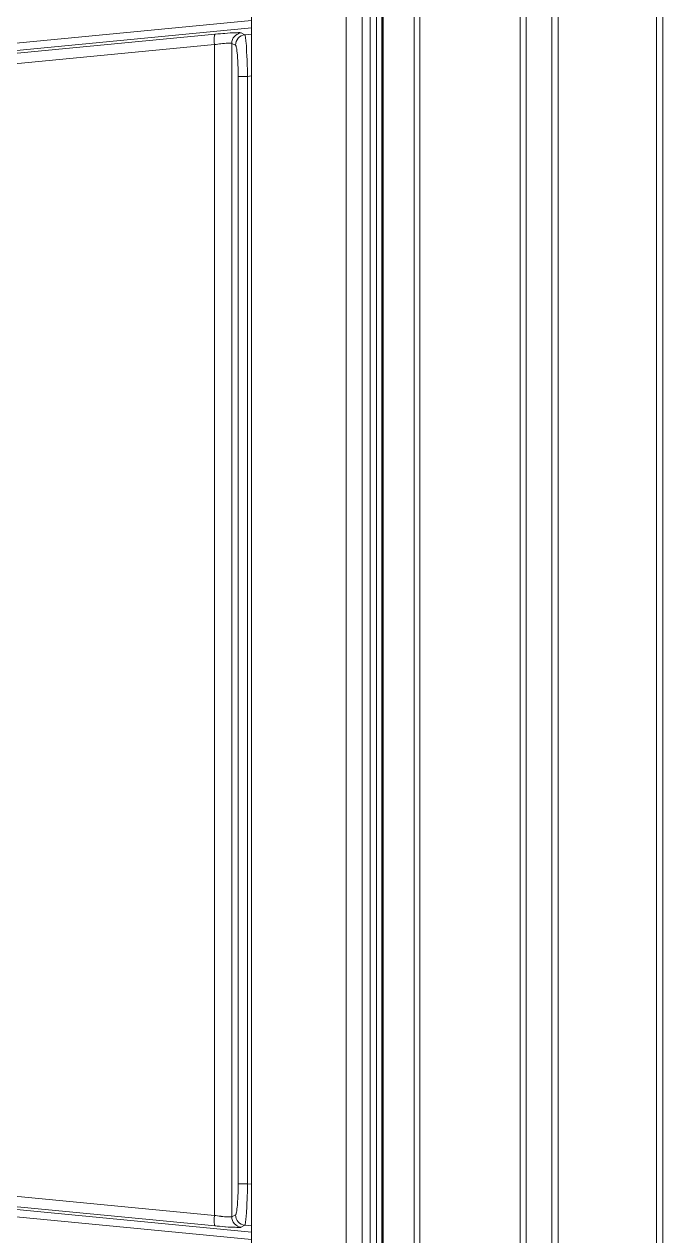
# Model space of a CAD drawing. Header units: millimetres. Extents: x -71336 to -35435, y -26189 to 22712.
# Drawn here: x -63533.5 to -63503.1, y -17385.5 to -17327.9 of the extents above; entities that cross this region are included whole.
import ezdxf

# ---------------------------------------------------------------- set-up
doc = ezdxf.new("R2010")
doc.units = ezdxf.units.MM
doc.layers.add('SC - Equipment', color=7, linetype='Continuous', lineweight=13)

# ---------------------------------------------------------------- blocks, each defined once
blk = doc.blocks.new('SONY FW-49XE8001 - SIDE')
at = {"layer": 'SC - Equipment'}
for points in [[(-50.745, -159.977), (-50.775, -159.944), (-50.805, -159.907), (-50.835, -159.865), (-50.859, -159.827), (-50.887, -159.776), (-50.913, -159.723), (-50.937, -159.666), (-50.959, -159.607), (-50.977, -159.545), (-50.994, -159.479), (-51.008, -159.411), (-51.019, -159.34), (-51.027, -159.267), (-51.032, -159.191), (-51.033, -159.113), (-51.033, -159.111), (-51.033, 472.089, 0.028269)], [(-56.009, 473.589), (-56.009, -160.111, 0.414296), (-55.709, -160.411), (-31.809, -160.411)], [(-43.953, -159.206), (-43.954, -159.211), (-43.009, -159.211, 0.414369), (-42.709, -158.911), (-42.709, 468.447, 0.070482), (-42.721, 468.529), (-44.195, 473.672, 0.335075), (-44.483, 473.889), (-49.233, 473.889)], [(-49.522, -159.977), (-49.491, -159.944), (-49.461, -159.907), (-49.432, -159.865), (-49.408, -159.827), (-49.379, -159.776), (-49.353, -159.723), (-49.329, -159.666), (-49.308, -159.607), (-49.289, -159.545), (-49.272, -159.479), (-49.259, -159.411), (-49.248, -159.34), (-49.24, -159.267), (-49.235, -159.191), (-49.233, -159.113), (-49.233, -159.111), (-49.233, 472.089, -0.028269)], [(-44.283, -160.111), (-44.295, -160.109), (-44.307, -160.105), (-44.318, -160.096), (-44.33, -160.084), (-44.342, -160.067), (-44.356, -160.043), (-44.359, -160.036), (-44.378, -159.994), (-44.393, -159.952), (-44.406, -159.907), (-44.417, -159.857), (-44.424, -159.822), (-44.441, -159.72), (-44.455, -159.616), (-44.467, -159.511), (-44.468, -159.497), (-44.476, -159.392), (-44.48, -159.288), (-44.483, -159.184), (-44.483, -159.111), (-44.45, 472.587, -0.194205)], [(-43.991, -159.397, -0.014598), (-43.982, -159.286, -0.012703), (-43.967, -159.183), (-43.963, -159.165), (-43.957, -159.134), (-43.95, -159.104), (-43.942, -159.074), (-43.932, -159.043), (-43.919, -159.013), (-43.904, -158.982), (-43.902, -158.979), (-43.887, -158.955), (-43.874, -158.938), (-43.861, -158.926), (-43.848, -158.917), (-43.835, -158.913), (-43.822, -158.911), (-42.721, -158.911), (-42.721, 467.881), (-42.721, 467.881), (-43.859, 471.85, 0.020571), (-43.9, 471.977, 0.024263), (-43.945, 472.083)], [(-42.109, 190.732), (-42.409, 190.769), (-42.409, -159.387), (-32.309, -159.211), (-0.12, -157.524, 0.398867), (0.591, -156.775), (0.591, 131.078, 0.198915), (-14.054, 166.433), (-36.313, 188.692, -0.198753), (-36.459, 189.045)], [(-36.459, -33.705), (-36.459, 189.454, 0.378837), (-37.337, 190.446), (-42.109, 191.032), (-42.109, -159.382)], [(-36.459, 23.167), (-10.786, 25.639, 0.386372), (-4.909, 32.109), (-4.909, 72.168, 0.386373), (-10.786, 78.639), (-36.459, 81.111)], [(-35.704, 24.34, -0.380912), (-36.15, 23.844), (-36.157, 23.853), (-36.162, 23.866), (-36.165, 23.883), (-36.167, 23.897), (-36.177, 23.962), (-36.185, 24.019), (-36.194, 24.091), (-36.202, 24.185), (-36.204, 24.206), (-36.208, 24.254), (-36.222, 24.451), (-36.224, 24.487), (-36.236, 24.685), (-36.246, 24.883), (-36.255, 25.081), (-36.26, 25.224), (-36.268, 25.422), (-36.274, 25.621), (-36.279, 25.819), (-36.279, 78.451), (-36.275, 78.594), (-36.269, 78.792), (-36.262, 78.99), (-36.255, 79.188), (-36.253, 79.225), (-36.245, 79.423), (-36.234, 79.621), (-36.222, 79.818), (-36.219, 79.866), (-36.204, 80.064), (-36.202, 80.085), (-36.194, 80.179), (-36.185, 80.251), (-36.177, 80.307), (-36.167, 80.373), (-36.165, 80.386), (-36.162, 80.403), (-36.157, 80.416), (-36.15, 80.426, -0.380912), (-35.704, 79.929)], [(-35.972, 80.515, -0.380463), (-35.526, 80.018), (-35.514, 80.025), (-35.5, 80.029), (-35.483, 80.031), (-35.46, 80.031), (-35.445, 80.03), (-35.37, 80.027), (-35.344, 80.026), (-35.266, 80.023), (-35.187, 80.018), (-35.175, 80.017), (-35.092, 80.008), (-35.009, 79.999), (-34.949, 79.991), (-34.867, 79.981), (-34.785, 79.97), (-34.703, 79.959), (-34.701, 79.99), (-34.697, 80.04), (-34.694, 80.09), (-34.692, 80.141), (-34.692, 80.147), (-34.692, 80.198), (-34.692, 80.248), (-34.695, 80.298), (-34.697, 80.318), (-34.702, 80.363), (-34.711, 80.408), (-34.712, 80.413), (-34.717, 80.43), (-34.723, 80.442), (-34.73, 80.45), (-34.738, 80.455)], [(-35.972, 23.755, 0.380769), (-35.526, 24.252), (-35.514, 24.245), (-35.5, 24.24), (-35.483, 24.238), (-35.46, 24.239), (-35.445, 24.239), (-35.37, 24.243), (-35.344, 24.243), (-35.266, 24.246), (-35.187, 24.252), (-35.104, 24.26), (-35.022, 24.269), (-35.009, 24.271), (-34.927, 24.281), (-34.845, 24.291), (-34.763, 24.302), (-34.703, 24.311), (-34.699, 24.261), (-34.696, 24.21), (-34.693, 24.16), (-34.692, 24.128), (-34.692, 24.077), (-34.692, 24.027), (-34.694, 23.977), (-34.695, 23.971), (-34.697, 23.951), (-34.702, 23.906), (-34.711, 23.862), (-34.712, 23.856), (-34.717, 23.839), (-34.723, 23.827), (-34.73, 23.819), (-34.738, 23.814), (-10.805, 26.119)]]:
    blk.add_lwpolyline(points, format="xyb", dxfattribs=at)
for points in [[(-55.709, -160.411), (-55.709, 473.889)], [(-49.522, 473.389), (-49.522, -159.977), (-50.745, -159.977), (-50.745, 473.389)], [(-44.195, 472.289), (-44.195, -159.111), (-49.233, -159.111)], [(-41.728, -156.382), (-41.728, 186.028)], [(-40.967, -156.382), (-40.967, 186.028), (-41.728, 186.028), (-42.109, 186.075)], [(-42.409, -153.343), (-42.659, -153.343), (-42.659, 182.657), (-42.409, 182.657)], [(-36.459, 80.749), (-10.677, 78.266)], [(-10.677, 26.004), (-36.459, 23.521)], [(-10.677, 78.266), (-10.805, 78.151), (-34.738, 80.455), (-34.861, 80.467), (-34.984, 80.477), (-35.107, 80.488), (-35.198, 80.495), (-35.322, 80.505), (-35.445, 80.514), (-35.475, 80.515), (-35.582, 80.52), (-35.69, 80.522), (-35.766, 80.523), (-35.85, 80.527), (-35.88, 80.528), (-35.91, 80.528), (-35.934, 80.526), (-35.954, 80.522), (-35.972, 80.515), (-36.15, 80.426), (-36.459, 80.457)], [(-35.829, 25.819), (-35.828, 25.669), (-35.826, 25.52), (-35.823, 25.371), (-35.82, 25.264), (-35.813, 25.115), (-35.806, 24.966), (-35.795, 24.817), (-35.793, 24.791), (-35.786, 24.722), (-35.774, 24.608), (-35.773, 24.605), (-35.763, 24.529), (-35.752, 24.469), (-35.742, 24.425), (-35.729, 24.379), (-35.725, 24.367), (-35.719, 24.355), (-35.712, 24.346), (-35.704, 24.34), (-35.526, 24.252), (-35.526, 80.018), (-35.704, 79.929), (-35.712, 79.924), (-35.719, 79.915), (-35.725, 79.902), (-35.729, 79.891), (-35.742, 79.844), (-35.752, 79.801), (-35.763, 79.74), (-35.773, 79.664), (-35.774, 79.662), (-35.786, 79.547), (-35.793, 79.479), (-35.804, 79.33), (-35.812, 79.181), (-35.819, 79.032), (-35.82, 79.005), (-35.824, 78.856), (-35.827, 78.707), (-35.829, 78.558), (-35.829, 78.451), (-35.829, 25.819), (-36.279, 25.819), (-36.459, 25.801)], [(-10.77, 77.654), (-34.703, 79.959), (-34.703, 24.311), (-10.77, 26.615)], [(-36.459, 78.469), (-36.279, 78.451), (-35.829, 78.451)], [(-42.709, 59.789), (-42.659, 59.739)], [(-42.709, 54.089), (-42.659, 54.089)], [(-42.709, 48.089), (-42.659, 48.089)], [(-42.709, 42.389), (-42.659, 42.439)], [(-34.738, 23.814), (-34.828, 23.806), (-34.951, 23.795), (-35.074, 23.784), (-35.198, 23.774), (-35.227, 23.772), (-35.351, 23.762), (-35.475, 23.754), (-35.582, 23.75), (-35.69, 23.748), (-35.766, 23.746), (-35.85, 23.743), (-35.88, 23.741), (-35.91, 23.741), (-35.934, 23.743), (-35.954, 23.748), (-35.972, 23.755), (-36.15, 23.844), (-36.459, 23.813)]]:
    blk.add_lwpolyline(points, dxfattribs=at)
for centre, radius, start, end in [((31.494, 105.535), 86.567, 211.00017, 211.06512), ((-72.387, 57.715), 33.983, 330.85107, 331.02445)]:
    blk.add_arc(centre, radius, start, end, dxfattribs=at)

msp = doc.modelspace()

# ---------------------------------------------------------------- block references
at = {"layer": 'SC - Equipment', "xscale": -1}
msp.add_blockref('SONY FW-49XE8001 - SIDE', (-63559.136, -17408.857), dxfattribs=at)

doc.saveas('drawing.dxf')
